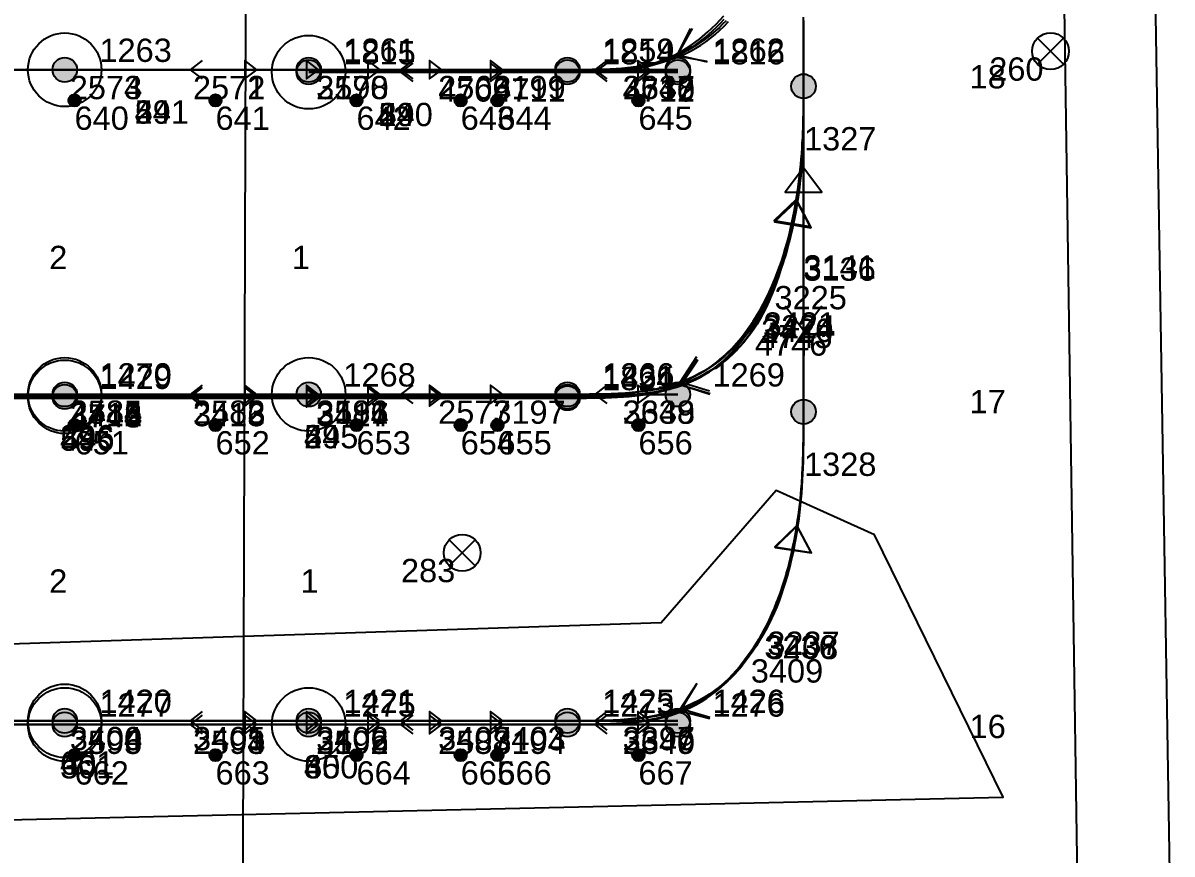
# Model space of a CAD drawing. Header units: millimetres. Extents: x 1508 to 209369, y 3688 to 146097.
# Drawn here: x 175276 to 184650, y 16658 to 23438 of the extents above; entities that cross this region are included whole.
import ezdxf

# ---------------------------------------------------------------- set-up
doc = ezdxf.new("R2010")
doc.units = ezdxf.units.MM
for name, color, linetype, true_color in [('Ndc8_Activity_DuiGao_Erceng', 1, 'Continuous', 0xff0000), ('Ndc8_Activity_DuiGao_ErcengID', 1, 'Continuous', 0xff0000), ('Ndc8_Activity_DuiGao_Sanceng', 1, 'Continuous', 0xff0000), ('Ndc8_Activity_DuiGao_SancengID', 1, 'Continuous', 0xff0000), ('Ndc8_Activity_DuiGao_Yiceng', 1, 'Continuous', 0xff0000), ('Ndc8_Activity_DuiGao_YicengID', 1, 'Continuous', 0xff0000), ('Ndc8_Cluster', 7, 'Continuous', 0x808000), ('Ndc8_Point', 7, 'Continuous', 0x000080), ('Ndc8_PointID', 7, 'Continuous', 0x000080), ('Ndc8_Reflector', 7, 'Continuous', 0x008000), ('Ndc8_ReflectorID', 7, 'Continuous', 0x008000), ('Ndc8_SD2_Bwd_AutoLoadEnabled', 7, 'Continuous', 0x0080c0), ('Ndc8_SD2_Bwd_AutoLoadEnabledID', 7, 'Continuous', 0x0080c0), ('Ndc8_SD2_Bwd_LoadOperation', 5, 'Continuous', 0x0000ff), ('Ndc8_SD2_Bwd_LoadOperationID', 5, 'Continuous', 0x0000ff), ('Ndc8_SD2_Bwd_NoForkAutoAdjust', 5, 'Continuous', 0x0000ff), ('Ndc8_SD2_Bwd_NoForkAutoAdjustID', 5, 'Continuous', 0x0000ff), ('Ndc8_SD2_Forward', 5, 'Continuous', 0x0000ff), ('Ndc8_SD2_ForwardID', 5, 'Continuous', 0x0000ff), ('Ndc8_SD2_Fwd_NoForkAutoAdjust', 5, 'Continuous', 0x0000ff), ('Ndc8_SD2_Fwd_NoForkAutoAdjustID', 5, 'Continuous', 0x0000ff), ('Ndc8_SD2_JiangCha', 5, 'Continuous', 0x0000ff), ('Ndc8_SD2_JiangChaID', 5, 'Continuous', 0x0000ff), ('Ndc8_SD2_Reverse', 5, 'Continuous', 0x0000ff), ('Ndc8_SD2_ReverseID', 5, 'Continuous', 0x0000ff), ('Ndc8_Spot', 1, 'Continuous', 0xff0000), ('Ndc8_SpotID', 1, 'Continuous', 0xff0000), ('Ndc8_Text', 7, 'Continuous', 0x000000)]:
    doc.layers.add(name, color=color, linetype=linetype, true_color=true_color)
doc.styles.add('Ndc8Style', font='arial.ttf', dxfattribs={"height": 0.2})

msp = doc.modelspace()

# ---------------------------------------------------------------- hatches: boundary and pattern name
at = {"layer": 'Ndc8_Point'}
h = msp.add_hatch(color=256, dxfattribs=at)
edge = h.paths.add_edge_path(flags=0)
edge.add_arc((175617, 23056), 100, 0, 360)
h = msp.add_hatch(color=256, dxfattribs=at)
edge = h.paths.add_edge_path(flags=0)
edge.add_arc((177607, 23056), 100, 0, 360)
h = msp.add_hatch(color=256, dxfattribs=at)
edge = h.paths.add_edge_path(flags=0)
edge.add_arc((179718, 23056), 100, 0, 360)
h = msp.add_hatch(color=256, dxfattribs=at)
edge = h.paths.add_edge_path(flags=0)
edge.add_arc((180618, 23056), 100, 0, 360)
h = msp.add_hatch(color=256, dxfattribs=at)
edge = h.paths.add_edge_path(flags=0)
edge.add_arc((177607, 23036), 100, 0, 360)
h = msp.add_hatch(color=256, dxfattribs=at)
edge = h.paths.add_edge_path(flags=0)
edge.add_arc((179718, 23036), 100, 0, 360)
h = msp.add_hatch(color=256, dxfattribs=at)
edge = h.paths.add_edge_path(flags=0)
edge.add_arc((180618, 23036), 100, 0, 360)
h = msp.add_hatch(color=256, dxfattribs=at)
edge = h.paths.add_edge_path(flags=0)
edge.add_arc((181644, 22921), 100, 0, 360)
h = msp.add_hatch(color=256, dxfattribs=at)
edge = h.paths.add_edge_path(flags=0)
edge.add_arc((175617, 20408), 100, 0, 360)
h = msp.add_hatch(color=256, dxfattribs=at)
edge = h.paths.add_edge_path(flags=0)
edge.add_arc((175617, 20388), 100, 0, 360)
h = msp.add_hatch(color=256, dxfattribs=at)
edge = h.paths.add_edge_path(flags=0)
edge.add_arc((177607, 20408), 100, 0, 360)
h = msp.add_hatch(color=256, dxfattribs=at)
edge = h.paths.add_edge_path(flags=0)
edge.add_arc((179718, 20408), 100, 0, 360)
h = msp.add_hatch(color=256, dxfattribs=at)
edge = h.paths.add_edge_path(flags=0)
edge.add_arc((179718, 20388), 100, 0, 360)
h = msp.add_hatch(color=256, dxfattribs=at)
edge = h.paths.add_edge_path(flags=0)
edge.add_arc((179718, 20378), 100, 0, 360)
h = msp.add_hatch(color=256, dxfattribs=at)
edge = h.paths.add_edge_path(flags=0)
edge.add_arc((180618, 20408), 100, 0, 360)
h = msp.add_hatch(color=256, dxfattribs=at)
edge = h.paths.add_edge_path(flags=0)
edge.add_arc((181644, 20266), 100, 0, 360)
h = msp.add_hatch(color=256, dxfattribs=at)
edge = h.paths.add_edge_path(flags=0)
edge.add_arc((175617, 17745), 100, 0, 360)
h = msp.add_hatch(color=256, dxfattribs=at)
edge = h.paths.add_edge_path(flags=0)
edge.add_arc((175617, 17715), 100, 0, 360)
h = msp.add_hatch(color=256, dxfattribs=at)
edge = h.paths.add_edge_path(flags=0)
edge.add_arc((177607, 17745), 100, 0, 360)
h = msp.add_hatch(color=256, dxfattribs=at)
edge = h.paths.add_edge_path(flags=0)
edge.add_arc((177607, 17715), 100, 0, 360)
h = msp.add_hatch(color=256, dxfattribs=at)
edge = h.paths.add_edge_path(flags=0)
edge.add_arc((179718, 17745), 100, 0, 360)
h = msp.add_hatch(color=256, dxfattribs=at)
edge = h.paths.add_edge_path(flags=0)
edge.add_arc((179718, 17715), 100, 0, 360)
h = msp.add_hatch(color=256, dxfattribs=at)
edge = h.paths.add_edge_path(flags=0)
edge.add_arc((180618, 17745), 100, 0, 360)
h = msp.add_hatch(color=256, dxfattribs=at)
edge = h.paths.add_edge_path(flags=0)
edge.add_arc((180618, 17715), 100, 0, 360)
at = {"layer": 'Ndc8_Spot'}
h = msp.add_hatch(color=256, dxfattribs=at)
edge = h.paths.add_edge_path(flags=0)
edge.add_arc((175697, 22806), 50, 0, 360)
h = msp.add_hatch(color=256, dxfattribs=at)
edge = h.paths.add_edge_path(flags=0)
edge.add_arc((176847, 22806), 50, 0, 360)
h = msp.add_hatch(color=256, dxfattribs=at)
edge = h.paths.add_edge_path(flags=0)
edge.add_arc((177997, 22806), 50, 0, 360)
h = msp.add_hatch(color=256, dxfattribs=at)
edge = h.paths.add_edge_path(flags=0)
edge.add_arc((178847, 22806), 50, 0, 360)
h = msp.add_hatch(color=256, dxfattribs=at)
edge = h.paths.add_edge_path(flags=0)
edge.add_arc((179147, 22806), 50, 0, 360)
h = msp.add_hatch(color=256, dxfattribs=at)
edge = h.paths.add_edge_path(flags=0)
edge.add_arc((180297, 22806), 50, 0, 360)
h = msp.add_hatch(color=256, dxfattribs=at)
edge = h.paths.add_edge_path(flags=0)
edge.add_arc((175697, 20158), 50, 0, 360)
h = msp.add_hatch(color=256, dxfattribs=at)
edge = h.paths.add_edge_path(flags=0)
edge.add_arc((176847, 20158), 50, 0, 360)
h = msp.add_hatch(color=256, dxfattribs=at)
edge = h.paths.add_edge_path(flags=0)
edge.add_arc((177997, 20158), 50, 0, 360)
h = msp.add_hatch(color=256, dxfattribs=at)
edge = h.paths.add_edge_path(flags=0)
edge.add_arc((178847, 20158), 50, 0, 360)
h = msp.add_hatch(color=256, dxfattribs=at)
edge = h.paths.add_edge_path(flags=0)
edge.add_arc((179147, 20158), 50, 0, 360)
h = msp.add_hatch(color=256, dxfattribs=at)
edge = h.paths.add_edge_path(flags=0)
edge.add_arc((180297, 20158), 50, 0, 360)
h = msp.add_hatch(color=256, dxfattribs=at)
edge = h.paths.add_edge_path(flags=0)
edge.add_arc((175697, 17465), 50, 0, 360)
h = msp.add_hatch(color=256, dxfattribs=at)
edge = h.paths.add_edge_path(flags=0)
edge.add_arc((176847, 17465), 50, 0, 360)
h = msp.add_hatch(color=256, dxfattribs=at)
edge = h.paths.add_edge_path(flags=0)
edge.add_arc((177997, 17465), 50, 0, 360)
h = msp.add_hatch(color=256, dxfattribs=at)
edge = h.paths.add_edge_path(flags=0)
edge.add_arc((178847, 17465), 50, 0, 360)
h = msp.add_hatch(color=256, dxfattribs=at)
edge = h.paths.add_edge_path(flags=0)
edge.add_arc((179147, 17465), 50, 0, 360)
h = msp.add_hatch(color=256, dxfattribs=at)
edge = h.paths.add_edge_path(flags=0)
edge.add_arc((180297, 17465), 50, 0, 360)

# ---------------------------------------------------------------- linework, layer by layer
at = {"layer": 'Ndc8_Activity_DuiGao_Erceng'}
for centre in [(175617, 23056), (177607, 23036), (175617, 20388), (177607, 20408), (175617, 17745), (177607, 17715)]:
    msp.add_circle(centre, 300, dxfattribs=at)
at = {"layer": 'Ndc8_Activity_DuiGao_Sanceng'}
for centre in [(175617, 23056), (177607, 23036), (175617, 20388), (177607, 20408), (175617, 17745), (177607, 17715)]:
    msp.add_circle(centre, 300, dxfattribs=at)
at = {"layer": 'Ndc8_Activity_DuiGao_Yiceng'}
for centre in [(175617, 23056), (177607, 23036), (175617, 20408), (177607, 20408), (175617, 17715), (177607, 17715)]:
    msp.add_circle(centre, 300, dxfattribs=at)
at = {"layer": 'Ndc8_Cluster'}
for points in [[(168672, 56469), (168582, 15163), (184650, 15345), (183955, 57935), (181238, 59038), (177537, 58539)], [(167605, 58247), (167760, 57974), (177198, 55483), (177066, 15865), (183886, 15903), (183257, 58207), (177761, 58246)], [(168932, 18167), (168932, 16796), (183272, 17122), (182222, 19261), (181422, 19623), (180483, 18544)]]:
    msp.add_lwpolyline(points, close=True, dxfattribs=at)
at = {"layer": 'Ndc8_Point'}
for centre in [(175617, 23056), (177607, 23056), (179718, 23056), (180618, 23056), (177607, 23036), (179718, 23036), (180618, 23036), (181644, 22921), (175617, 20408), (175617, 20388), (177607, 20408), (179718, 20408), (179718, 20388), (179718, 20378), (180618, 20408), (181644, 20266), (175617, 17745), (175617, 17715), (177607, 17745), (177607, 17715), (179718, 17745), (179718, 17715), (180618, 17745), (180618, 17715)]:
    msp.add_circle(centre, 100, dxfattribs=at)
at = {"layer": 'Ndc8_Reflector'}
for p, q in [((183765, 23313), (183553, 23101)), ((183553, 23313), (183765, 23101)), ((178966, 19222), (178754, 19010)), ((178754, 19222), (178966, 19010))]:
    msp.add_line(p, q, dxfattribs=at)
for centre in [(183659, 23207), (178860, 19116)]:
    msp.add_circle(centre, 150, dxfattribs=at)
at = {"layer": 'Ndc8_SD2_Bwd_AutoLoadEnabled'}
for points in [[(180995, 23465), (180964, 23433), (180932, 23402), (180900, 23373), (180868, 23344), (180836, 23317), (180836, 23317), (180804, 23292), (180772, 23267), (180739, 23244), (180707, 23223), (180674, 23202), (180641, 23183), (180607, 23165), (180573, 23149), (180538, 23134), (180502, 23119), (180465, 23107), (180428, 23095), (180390, 23085), (180350, 23076), (180350, 23076), (180310, 23068), (180268, 23061), (180226, 23055), (180182, 23050), (180138, 23047), (180093, 23043), (180048, 23041), (180002, 23039), (179955, 23038), (179908, 23037), (179861, 23036), (179813, 23036), (179766, 23036), (179718, 23036)], [(181013, 23456), (180984, 23427), (180955, 23399), (180925, 23373), (180894, 23347), (180894, 23347), (180863, 23322), (180831, 23298), (180798, 23275), (180765, 23254), (180731, 23233), (180697, 23213), (180661, 23195), (180625, 23178), (180588, 23161), (180550, 23146), (180511, 23133), (180471, 23120), (180430, 23109), (180388, 23099), (180388, 23099), (180344, 23091), (180300, 23083), (180255, 23077), (180209, 23072), (180162, 23067), (180115, 23064), (180066, 23061), (180018, 23059), (179968, 23058), (179919, 23057), (179869, 23056), (179819, 23056), (179768, 23056), (179718, 23056)], [(180857, 23124), (180611, 23167), (180721, 23392)], [(180860, 23119), (180616, 23174), (180738, 23392)], [(181644, 22921), (181644, 22868), (181644, 22816), (181644, 22763), (181643, 22710), (181643, 22658), (181642, 22605), (181641, 22552), (181639, 22499), (181637, 22446), (181635, 22393), (181632, 22340), (181628, 22286), (181624, 22233), (181619, 22179), (181619, 22179), (181613, 22125), (181607, 22071), (181600, 22017), (181592, 21964), (181583, 21910), (181573, 21856), (181562, 21802), (181551, 21749), (181538, 21696), (181525, 21644), (181511, 21591), (181496, 21540), (181479, 21488), (181462, 21438), (181462, 21438), (181444, 21388), (181425, 21338), (181405, 21290), (181383, 21242), (181361, 21195), (181337, 21149), (181313, 21104), (181287, 21060), (181260, 21017), (181232, 20975), (181203, 20934), (181172, 20895), (181141, 20857), (181108, 20820), (181108, 20820), (181073, 20785), (181038, 20751), (181001, 20719), (180963, 20688), (180924, 20658), (180884, 20631), (180842, 20604), (180799, 20580), (180755, 20557), (180709, 20536), (180662, 20516), (180614, 20499), (180565, 20483), (180515, 20469), (180515, 20469), (180463, 20457), (180410, 20446), (180356, 20438), (180301, 20430), (180245, 20424), (180189, 20419), (180131, 20416), (180074, 20413), (180015, 20411), (179956, 20409), (179897, 20409), (179837, 20408), (179778, 20408), (179718, 20408)], [(181644, 22921), (181644, 22880), (181644, 22839), (181644, 22798), (181644, 22757), (181643, 22715), (181643, 22674), (181642, 22632), (181641, 22591), (181640, 22549), (181639, 22506), (181637, 22464), (181635, 22421), (181633, 22377), (181630, 22334), (181630, 22334), (181627, 22290), (181623, 22245), (181619, 22201), (181614, 22156), (181609, 22110), (181603, 22065), (181597, 22019), (181590, 21973), (181582, 21927), (181574, 21881), (181565, 21835), (181556, 21789), (181546, 21742), (181535, 21696), (181535, 21696), (181523, 21650), (181511, 21604), (181498, 21558), (181484, 21512), (181469, 21467), (181454, 21421), (181437, 21377), (181420, 21332), (181402, 21288), (181383, 21244), (181363, 21201), (181342, 21159), (181320, 21117), (181298, 21075), (181298, 21075), (181274, 21034), (181249, 20995), (181223, 20955), (181197, 20917), (181169, 20880), (181141, 20844), (181112, 20809), (181082, 20775), (181051, 20743), (181019, 20712), (180987, 20682), (180954, 20654), (180920, 20628), (180886, 20604), (180886, 20604), (180851, 20581), (180815, 20559), (180778, 20540), (180741, 20522), (180704, 20506), (180666, 20491), (180627, 20477), (180588, 20465), (180548, 20454), (180508, 20444), (180467, 20435), (180426, 20427), (180384, 20420), (180342, 20414), (180342, 20414), (180299, 20409), (180256, 20404), (180212, 20401), (180168, 20398), (180124, 20395), (180080, 20393), (180035, 20391), (179990, 20390), (179945, 20389), (179900, 20389), (179855, 20388), (179809, 20388), (179764, 20388), (179718, 20388)], [(181644, 22921), (181644, 22880), (181644, 22839), (181644, 22798), (181644, 22758), (181644, 22717), (181643, 22676), (181643, 22635), (181642, 22595), (181641, 22554), (181640, 22513), (181639, 22473), (181637, 22432), (181635, 22392), (181633, 22352), (181633, 22352), (181631, 22311), (181628, 22271), (181625, 22231), (181621, 22190), (181616, 22149), (181612, 22107), (181606, 22065), (181600, 22023), (181593, 21979), (181586, 21935), (181577, 21889), (181568, 21843), (181558, 21795), (181547, 21746), (181547, 21746), (181535, 21695), (181522, 21643), (181508, 21590), (181493, 21537), (181477, 21483), (181460, 21429), (181443, 21376), (181424, 21322), (181404, 21270), (181383, 21218), (181361, 21167), (181339, 21118), (181315, 21071), (181290, 21025), (181290, 21025), (181265, 20982), (181238, 20941), (181210, 20901), (181182, 20864), (181153, 20829), (181123, 20796), (181092, 20764), (181061, 20735), (181029, 20707), (180997, 20680), (180964, 20655), (180930, 20631), (180896, 20609), (180861, 20588), (180861, 20588), (180826, 20568), (180791, 20549), (180755, 20531), (180719, 20515), (180683, 20499), (180646, 20485), (180608, 20472), (180570, 20460), (180532, 20448), (180493, 20438), (180453, 20429), (180413, 20420), (180373, 20413), (180332, 20406), (180332, 20406), (180290, 20401), (180248, 20396), (180206, 20392), (180163, 20388), (180120, 20386), (180076, 20383), (180032, 20382), (179987, 20380), (179943, 20379), (179898, 20379), (179853, 20378), (179808, 20378), (179763, 20378), (179718, 20378)], [(180876, 20435), (180637, 20507), (180773, 20717)], [(180880, 20406), (180642, 20482), (180782, 20689)], [(180882, 20412), (180643, 20484), (180779, 20694)], [(181644, 20266), (181644, 20229), (181644, 20193), (181644, 20156), (181644, 20120), (181643, 20083), (181643, 20045), (181642, 20008), (181642, 19970), (181641, 19932), (181639, 19894), (181638, 19855), (181636, 19815), (181634, 19775), (181632, 19735), (181632, 19735), (181629, 19693), (181625, 19652), (181622, 19609), (181617, 19566), (181613, 19523), (181608, 19479), (181602, 19435), (181596, 19391), (181589, 19346), (181582, 19301), (181574, 19255), (181565, 19210), (181556, 19164), (181546, 19119), (181546, 19119), (181535, 19073), (181524, 19027), (181512, 18981), (181499, 18935), (181485, 18890), (181471, 18844), (181455, 18799), (181439, 18754), (181422, 18709), (181404, 18665), (181386, 18622), (181366, 18578), (181346, 18536), (181324, 18494), (181324, 18494), (181302, 18452), (181279, 18412), (181254, 18372), (181229, 18333), (181203, 18295), (181177, 18258), (181149, 18222), (181121, 18186), (181091, 18152), (181062, 18119), (181031, 18088), (180999, 18057), (180967, 18028), (180935, 18001), (180935, 18001), (180901, 17974), (180867, 17949), (180832, 17926), (180797, 17904), (180761, 17883), (180724, 17863), (180686, 17845), (180647, 17829), (180608, 17813), (180568, 17799), (180527, 17786), (180485, 17774), (180442, 17764), (180398, 17755), (180398, 17755), (180354, 17747), (180308, 17740), (180262, 17734), (180215, 17730), (180167, 17726), (180119, 17722), (180070, 17720), (180020, 17718), (179971, 17717), (179920, 17716), (179870, 17715), (179819, 17715), (179769, 17715), (179718, 17715)], [(181644, 20266), (181644, 20215), (181644, 20165), (181644, 20114), (181643, 20064), (181643, 20013), (181642, 19962), (181641, 19912), (181640, 19861), (181638, 19810), (181636, 19758), (181633, 19707), (181630, 19655), (181626, 19603), (181622, 19552), (181622, 19552), (181617, 19499), (181611, 19447), (181605, 19394), (181597, 19342), (181590, 19289), (181581, 19237), (181571, 19184), (181561, 19132), (181549, 19080), (181537, 19028), (181524, 18976), (181510, 18925), (181495, 18874), (181479, 18824), (181479, 18824), (181462, 18774), (181444, 18724), (181425, 18675), (181404, 18627), (181383, 18580), (181361, 18533), (181337, 18488), (181312, 18443), (181286, 18399), (181259, 18356), (181231, 18314), (181201, 18273), (181171, 18233), (181138, 18195), (181138, 18195), (181105, 18157), (181070, 18121), (181034, 18087), (180997, 18054), (180958, 18022), (180918, 17992), (180877, 17963), (180834, 17936), (180789, 17911), (180744, 17888), (180697, 17866), (180648, 17846), (180598, 17829), (180547, 17813), (180547, 17813), (180494, 17800), (180439, 17788), (180384, 17778), (180327, 17770), (180269, 17763), (180210, 17758), (180150, 17754), (180090, 17750), (180029, 17748), (179967, 17747), (179905, 17746), (179843, 17745), (179781, 17745), (179718, 17745)], [(180880, 17761), (180638, 17825), (180767, 18039)], [(180880, 17772), (180640, 17843), (180776, 18053)]]:
    msp.add_lwpolyline(points, dxfattribs=at)
at = {"layer": 'Ndc8_SD2_Bwd_LoadOperation'}
for points in [[(176742, 22981), (176642, 23056), (176742, 23131)], [(178460, 22981), (178360, 23056), (178460, 23131)], [(178460, 22961), (178360, 23036), (178460, 23111)], [(179718, 23056), (169587, 23056)], [(179718, 23056), (171597, 23056)], [(179718, 23056), (173607, 23056)], [(179718, 23056), (175617, 23056)], [(180618, 23056), (177607, 23056)], [(180618, 23036), (177607, 23036)], [(176742, 20333), (176642, 20408), (176742, 20483)], [(176742, 20313), (176642, 20388), (176742, 20463)], [(178460, 20333), (178360, 20408), (178460, 20483)], [(179718, 20408), (169587, 20408)], [(179718, 20388), (169587, 20388)], [(179718, 20408), (171597, 20408)], [(179718, 20388), (171597, 20388)], [(179718, 20378), (171597, 20378)], [(179718, 20408), (173607, 20408)], [(179718, 20388), (173607, 20388)], [(179718, 20408), (175617, 20408)], [(179718, 20388), (175617, 20388)], [(180618, 20408), (177607, 20408)], [(176742, 17670), (176642, 17745), (176742, 17820)], [(178460, 17670), (178360, 17745), (178460, 17820)], [(179718, 17745), (169587, 17745)], [(179718, 17745), (171597, 17745)], [(179718, 17745), (173607, 17745)], [(179718, 17745), (175617, 17745)], [(176742, 17640), (176642, 17715), (176742, 17790)], [(180618, 17745), (177607, 17745)], [(178460, 17640), (178360, 17715), (178460, 17790)], [(179718, 17715), (169587, 17715)], [(179718, 17715), (171597, 17715)], [(179718, 17715), (173607, 17715)], [(179718, 17715), (175617, 17715)], [(180618, 17715), (177607, 17715)]]:
    msp.add_lwpolyline(points, dxfattribs=at)
at = {"layer": 'Ndc8_SD2_Bwd_NoForkAutoAdjust'}
for points in [[(180043, 22981), (179943, 23056), (180043, 23131)], [(180043, 22961), (179943, 23036), (180043, 23111)], [(180618, 23056), (179718, 23056)], [(180618, 23036), (179718, 23036)], [(180043, 20333), (179943, 20408), (180043, 20483)], [(180618, 20408), (179718, 20408)], [(180043, 17670), (179943, 17745), (180043, 17820)], [(180618, 17745), (179718, 17745)], [(180043, 17640), (179943, 17715), (180043, 17790)], [(180618, 17715), (179718, 17715)]]:
    msp.add_lwpolyline(points, dxfattribs=at)
at = {"layer": 'Ndc8_SD2_Forward'}
for points in [[(181644, 22921), (181644, 22984), (181644, 23046), (181644, 23109), (181644, 23172), (181644, 23235), (181644, 23297), (181644, 23360), (181644, 23423), (181644, 23485)], [(181644, 20266), (181644, 20329), (181644, 20392), (181644, 20456), (181644, 20519), (181644, 20582), (181644, 20645), (181644, 20708), (181644, 20772), (181644, 20835), (181644, 20898), (181644, 20961), (181644, 21025), (181644, 21088), (181644, 21151), (181644, 21151), (181644, 21214), (181644, 21277), (181644, 21341), (181644, 21404), (181644, 21467), (181644, 21530), (181644, 21593), (181644, 21657), (181644, 21720), (181644, 21783), (181644, 21846), (181644, 21910), (181644, 21973), (181644, 22036), (181644, 22036), (181644, 22099), (181644, 22162), (181644, 22226), (181644, 22289), (181644, 22352), (181644, 22415), (181644, 22478), (181644, 22542), (181644, 22605), (181644, 22668), (181644, 22731), (181644, 22795), (181644, 22858), (181644, 22921)], [(181644, 22257), (181494, 22057), (181794, 22057), (181644, 22257)]]:
    msp.add_lwpolyline(points, dxfattribs=at)
at = {"layer": 'Ndc8_SD2_Fwd_NoForkAutoAdjust'}
for points in [[(177185, 23056), (177085, 23131), (177085, 22981), (177185, 23056)], [(177688, 23056), (177588, 23131), (177588, 22981), (177688, 23056)], [(178190, 23056), (178090, 23131), (178090, 22981), (178190, 23056)], [(178693, 23056), (178593, 23131), (178593, 22981), (178693, 23056)], [(179190, 23056), (179090, 23131), (179090, 22981), (179190, 23056)], [(179190, 23036), (179090, 23111), (179090, 22961), (179190, 23036)], [(180393, 23056), (180293, 23131), (180293, 22981), (180393, 23056)], [(180393, 23036), (180293, 23111), (180293, 22961), (180393, 23036)], [(169587, 23056), (179718, 23056)], [(171597, 23056), (179718, 23056)], [(173607, 23056), (179718, 23056)], [(175617, 23056), (179718, 23056)], [(177607, 23056), (179718, 23056)], [(177607, 23036), (179718, 23036)], [(179718, 23056), (180618, 23056)], [(179718, 23036), (180618, 23036)], [(177185, 20408), (177085, 20483), (177085, 20333), (177185, 20408)], [(177185, 20388), (177085, 20463), (177085, 20313), (177185, 20388)], [(177688, 20408), (177588, 20483), (177588, 20333), (177688, 20408)], [(177688, 20388), (177588, 20463), (177588, 20313), (177688, 20388)], [(177688, 20378), (177588, 20453), (177588, 20303), (177688, 20378)], [(178190, 20408), (178090, 20483), (178090, 20333), (178190, 20408)], [(178190, 20388), (178090, 20463), (178090, 20313), (178190, 20388)], [(178693, 20408), (178593, 20483), (178593, 20333), (178693, 20408)], [(178693, 20388), (178593, 20463), (178593, 20313), (178693, 20388)], [(179190, 20408), (179090, 20483), (179090, 20333), (179190, 20408)], [(180393, 20408), (180293, 20483), (180293, 20333), (180393, 20408)], [(169587, 20408), (179718, 20408)], [(169587, 20388), (179718, 20388)], [(171597, 20408), (179718, 20408)], [(171597, 20388), (179718, 20388)], [(171597, 20378), (179718, 20378)], [(173607, 20408), (179718, 20408)], [(173607, 20388), (179718, 20388)], [(175617, 20408), (179718, 20408)], [(175617, 20388), (179718, 20388)], [(177607, 20408), (179718, 20408)], [(179718, 20408), (180618, 20408)], [(177185, 17745), (177085, 17820), (177085, 17670), (177185, 17745)], [(177688, 17745), (177588, 17820), (177588, 17670), (177688, 17745)], [(178190, 17745), (178090, 17820), (178090, 17670), (178190, 17745)], [(178693, 17745), (178593, 17820), (178593, 17670), (178693, 17745)], [(179190, 17745), (179090, 17820), (179090, 17670), (179190, 17745)], [(180393, 17745), (180293, 17820), (180293, 17670), (180393, 17745)], [(169587, 17745), (179718, 17745)], [(171597, 17745), (179718, 17745)], [(173607, 17745), (179718, 17745)], [(175617, 17745), (179718, 17745)], [(177185, 17715), (177085, 17790), (177085, 17640), (177185, 17715)], [(177688, 17715), (177588, 17790), (177588, 17640), (177688, 17715)], [(177607, 17745), (179718, 17745)], [(178190, 17715), (178090, 17790), (178090, 17640), (178190, 17715)], [(178693, 17715), (178593, 17790), (178593, 17640), (178693, 17715)], [(179190, 17715), (179090, 17790), (179090, 17640), (179190, 17715)], [(179718, 17745), (180618, 17745)], [(180393, 17715), (180293, 17790), (180293, 17640), (180393, 17715)], [(169587, 17715), (179718, 17715)], [(171597, 17715), (179718, 17715)], [(173607, 17715), (179718, 17715)], [(175617, 17715), (179718, 17715)], [(177607, 17715), (179718, 17715)], [(179718, 17715), (180618, 17715)]]:
    msp.add_lwpolyline(points, dxfattribs=at)
at = {"layer": 'Ndc8_SD2_JiangCha'}
for points in [[(179718, 23036), (179792, 23036), (179866, 23037), (179939, 23038), (180013, 23041), (180086, 23046), (180159, 23053), (180232, 23064), (180304, 23077), (180376, 23095), (180448, 23117), (180519, 23144), (180589, 23176), (180659, 23214), (180728, 23258), (180728, 23258), (180797, 23309), (180864, 23366), (180930, 23429), (180995, 23497)], [(179718, 23056), (179776, 23056), (179835, 23056), (179893, 23057), (179950, 23057), (180008, 23059), (180065, 23061), (180121, 23064), (180177, 23068), (180232, 23073), (180286, 23079), (180339, 23086), (180391, 23095), (180442, 23106), (180492, 23118), (180492, 23118), (180540, 23132), (180587, 23149), (180633, 23167), (180678, 23187), (180722, 23208), (180764, 23232), (180805, 23258), (180846, 23285), (180885, 23314), (180923, 23345), (180961, 23378), (180997, 23413), (181033, 23450)], [(179718, 20408), (179789, 20408), (179859, 20408), (179930, 20409), (180000, 20410), (180069, 20412), (180137, 20415), (180205, 20420), (180271, 20426), (180337, 20433), (180400, 20443), (180463, 20454), (180524, 20468), (180582, 20484), (180639, 20503), (180639, 20503), (180694, 20525), (180747, 20550), (180797, 20577), (180846, 20606), (180893, 20638), (180938, 20672), (180980, 20709), (181022, 20746), (181061, 20786), (181098, 20827), (181134, 20870), (181168, 20913), (181201, 20958), (181232, 21004), (181232, 21004), (181261, 21050), (181289, 21097), (181315, 21145), (181340, 21194), (181364, 21243), (181386, 21292), (181407, 21342), (181427, 21392), (181446, 21442), (181463, 21493), (181480, 21544), (181495, 21595), (181510, 21646), (181523, 21697), (181523, 21697), (181535, 21748), (181547, 21799), (181558, 21849), (181568, 21899), (181577, 21949), (181585, 21999), (181593, 22048), (181600, 22097), (181606, 22145), (181612, 22192), (181617, 22239), (181621, 22285), (181625, 22330), (181629, 22374), (181629, 22374), (181632, 22417), (181634, 22459), (181637, 22501), (181638, 22541), (181640, 22581), (181641, 22621), (181642, 22660), (181643, 22698), (181643, 22736), (181644, 22773), (181644, 22810), (181644, 22847), (181644, 22884), (181644, 22921)], [(179718, 20388), (179765, 20388), (179811, 20388), (179858, 20388), (179904, 20389), (179950, 20389), (179996, 20390), (180042, 20391), (180088, 20393), (180133, 20395), (180179, 20398), (180223, 20401), (180268, 20405), (180312, 20410), (180356, 20415), (180356, 20415), (180399, 20421), (180442, 20429), (180484, 20437), (180526, 20446), (180568, 20456), (180608, 20468), (180649, 20481), (180688, 20496), (180727, 20512), (180765, 20529), (180803, 20549), (180840, 20570), (180876, 20592), (180912, 20617), (180912, 20617), (180947, 20644), (180980, 20673), (181014, 20704), (181046, 20736), (181077, 20770), (181108, 20805), (181138, 20842), (181166, 20879), (181194, 20919), (181221, 20959), (181247, 20999), (181272, 21041), (181296, 21084), (181319, 21127), (181319, 21127), (181341, 21170), (181362, 21214), (181382, 21258), (181401, 21302), (181419, 21347), (181437, 21392), (181453, 21437), (181468, 21483), (181483, 21529), (181497, 21574), (181510, 21620), (181522, 21666), (181533, 21712), (181544, 21758), (181544, 21758), (181554, 21803), (181564, 21849), (181572, 21894), (181580, 21940), (181588, 21985), (181595, 22029), (181601, 22074), (181607, 22118), (181612, 22162), (181617, 22206), (181621, 22249), (181625, 22292), (181628, 22334), (181631, 22376), (181631, 22376), (181634, 22417), (181636, 22457), (181638, 22498), (181639, 22537), (181641, 22577), (181642, 22616), (181642, 22655), (181643, 22693), (181643, 22732), (181644, 22770), (181644, 22808), (181644, 22846), (181644, 22883), (181644, 22921)], [(179718, 20378), (179770, 20378), (179822, 20378), (179874, 20378), (179925, 20379), (179977, 20380), (180027, 20381), (180077, 20382), (180126, 20385), (180175, 20388), (180222, 20391), (180268, 20395), (180313, 20401), (180357, 20407), (180400, 20414), (180400, 20414), (180441, 20422), (180481, 20431), (180519, 20442), (180556, 20453), (180591, 20464), (180625, 20476), (180658, 20489), (180690, 20502), (180720, 20515), (180748, 20529), (180776, 20542), (180802, 20556), (180827, 20569), (180851, 20582), (180851, 20582), (180874, 20595), (180895, 20607), (180916, 20620), (180936, 20632), (180955, 20645), (180973, 20658), (180991, 20671), (181009, 20685), (181026, 20699), (181044, 20715), (181061, 20731), (181078, 20748), (181096, 20767), (181114, 20787), (181114, 20787), (181132, 20808), (181151, 20831), (181170, 20855), (181189, 20880), (181208, 20907), (181227, 20935), (181247, 20964), (181266, 20995), (181285, 21026), (181303, 21059), (181322, 21092), (181339, 21127), (181357, 21162), (181373, 21198), (181373, 21198), (181390, 21235), (181405, 21273), (181420, 21312), (181434, 21351), (181447, 21391), (181460, 21431), (181473, 21472), (181484, 21513), (181496, 21554), (181507, 21596), (181517, 21637), (181527, 21679), (181536, 21721), (181545, 21763), (181545, 21763), (181554, 21804), (181562, 21846), (181570, 21887), (181578, 21928), (181585, 21970), (181591, 22011), (181598, 22052), (181603, 22093), (181609, 22134), (181614, 22175), (181618, 22216), (181623, 22257), (181626, 22298), (181630, 22339), (181630, 22339), (181633, 22381), (181635, 22422), (181637, 22463), (181639, 22505), (181640, 22546), (181641, 22588), (181642, 22629), (181643, 22671), (181643, 22713), (181644, 22754), (181644, 22796), (181644, 22838), (181644, 22879), (181644, 22921)], [(181585, 21999), (181405, 21826), (181701, 21778), (181585, 21999)], [(181588, 21988), (181408, 21815), (181704, 21767), (181588, 21988)], [(181589, 21991), (181410, 21817), (181706, 21770), (181589, 21991)], [(179718, 17715), (179782, 17715), (179847, 17715), (179911, 17716), (179975, 17717), (180038, 17718), (180101, 17721), (180163, 17725), (180224, 17729), (180284, 17735), (180343, 17743), (180401, 17752), (180457, 17763), (180513, 17776), (180566, 17792), (180566, 17792), (180618, 17809), (180668, 17829), (180717, 17851), (180764, 17875), (180810, 17901), (180854, 17929), (180896, 17959), (180937, 17990), (180976, 18024), (181015, 18058), (181051, 18095), (181087, 18132), (181121, 18172), (181154, 18212), (181154, 18212), (181185, 18253), (181215, 18296), (181244, 18339), (181272, 18384), (181299, 18430), (181324, 18476), (181348, 18523), (181371, 18571), (181393, 18619), (181414, 18669), (181434, 18718), (181452, 18769), (181470, 18819), (181487, 18870), (181487, 18870), (181502, 18921), (181517, 18973), (181530, 19025), (181543, 19077), (181554, 19129), (181565, 19181), (181575, 19233), (181584, 19285), (181593, 19337), (181600, 19388), (181607, 19440), (181613, 19491), (181619, 19542), (181623, 19592), (181623, 19592), (181627, 19642), (181631, 19692), (181634, 19741), (181636, 19790), (181639, 19838), (181640, 19887), (181641, 19935), (181642, 19982), (181643, 20030), (181644, 20077), (181644, 20125), (181644, 20172), (181644, 20219), (181644, 20266)], [(179718, 17745), (179753, 17745), (179788, 17745), (179824, 17745), (179859, 17745), (179894, 17746), (179929, 17746), (179964, 17747), (179999, 17747), (180034, 17748), (180069, 17749), (180104, 17751), (180139, 17753), (180173, 17755), (180208, 17757), (180208, 17757), (180243, 17760), (180277, 17763), (180311, 17767), (180345, 17771), (180379, 17776), (180413, 17781), (180446, 17787), (180479, 17793), (180512, 17800), (180544, 17808), (180576, 17816), (180608, 17825), (180639, 17835), (180669, 17846), (180669, 17846), (180699, 17857), (180729, 17869), (180758, 17882), (180786, 17896), (180815, 17911), (180842, 17927), (180870, 17944), (180897, 17962), (180923, 17981), (180949, 18001), (180975, 18022), (181000, 18044), (181025, 18068), (181050, 18092), (181050, 18092), (181075, 18118), (181099, 18145), (181123, 18173), (181146, 18203), (181169, 18233), (181192, 18264), (181214, 18297), (181235, 18330), (181257, 18364), (181277, 18399), (181298, 18434), (181317, 18471), (181336, 18508), (181355, 18546), (181355, 18546), (181373, 18584), (181390, 18623), (181407, 18663), (181423, 18703), (181438, 18743), (181453, 18784), (181467, 18825), (181481, 18867), (181494, 18909), (181506, 18951), (181518, 18994), (181529, 19037), (181539, 19079), (181549, 19123), (181549, 19123), (181558, 19166), (181567, 19209), (181575, 19252), (181583, 19295), (181590, 19339), (181596, 19382), (181602, 19425), (181608, 19468), (181613, 19510), (181618, 19553), (181622, 19595), (181625, 19637), (181629, 19678), (181632, 19720), (181632, 19720), (181634, 19760), (181636, 19801), (181638, 19841), (181639, 19880), (181641, 19920), (181642, 19959), (181642, 19998), (181643, 20037), (181643, 20075), (181644, 20113), (181644, 20152), (181644, 20190), (181644, 20228), (181644, 20266)], [(181590, 19338), (181411, 19164), (181707, 19117), (181590, 19338)], [(181592, 19335), (181413, 19160), (181710, 19115), (181592, 19335)]]:
    msp.add_lwpolyline(points, dxfattribs=at)
at = {"layer": 'Ndc8_SD2_Reverse'}
for points in [[(181644, 23458), (181644, 23418), (181644, 23380), (181644, 23380), (181644, 23342), (181644, 23306), (181644, 23270), (181644, 23236), (181644, 23202), (181644, 23169), (181644, 23137), (181644, 23105), (181644, 23073), (181644, 23042), (181644, 23012), (181644, 22981), (181644, 22951), (181644, 22921)], [(181644, 22921), (181644, 22887), (181644, 22852), (181644, 22817), (181644, 22782), (181644, 22746), (181644, 22710), (181644, 22672), (181644, 22634), (181644, 22595), (181644, 22554), (181644, 22512), (181644, 22468), (181644, 22423), (181644, 22376), (181644, 22376), (181644, 22326), (181644, 22275), (181644, 22223), (181644, 22169), (181644, 22113), (181644, 22056), (181644, 21998), (181643, 21939), (181643, 21880), (181643, 21820), (181643, 21759), (181643, 21698), (181643, 21636), (181643, 21575), (181643, 21575), (181643, 21514), (181643, 21452), (181643, 21392), (181643, 21331), (181643, 21272), (181643, 21213), (181644, 21155), (181644, 21098), (181644, 21043), (181644, 20988), (181644, 20935), (181644, 20884), (181644, 20835), (181644, 20787), (181644, 20787), (181644, 20741), (181644, 20698), (181644, 20656), (181644, 20615), (181644, 20576), (181644, 20538), (181644, 20502), (181644, 20466), (181644, 20432), (181644, 20398), (181644, 20364), (181644, 20331), (181644, 20299), (181644, 20266)], [(181794, 21128), (181644, 20928), (181494, 21128)]]:
    msp.add_lwpolyline(points, dxfattribs=at)
at = {"layer": 'Ndc8_Spot'}
for centre in [(175697, 22806), (176847, 22806), (177997, 22806), (178847, 22806), (179147, 22806), (180297, 22806), (175697, 20158), (176847, 20158), (177997, 20158), (178847, 20158), (179147, 20158), (180297, 20158), (175697, 17465), (176847, 17465), (177997, 17465), (178847, 17465), (179147, 17465), (180297, 17465)]:
    msp.add_circle(centre, 50, dxfattribs=at)

# ---------------------------------------------------------------- texts
at = {"layer": 'Ndc8_Activity_DuiGao_ErcengID', "style": 'Ndc8Style'}
for s, p in [('441', (176187, 22616)), ('440', (178177, 22596)), ('445', (177569, 19968)), ('446', (175579, 19948)), ('451', (175579, 17305)), ('450', (177569, 17275))]:
    msp.add_text(s, height=190, dxfattribs=at).set_placement(p)
at = {"layer": 'Ndc8_Activity_DuiGao_SancengID', "style": 'Ndc8Style'}
for s, p in [('591', (176187, 22616)), ('590', (178177, 22596)), ('595', (177569, 19968)), ('596', (175579, 19948)), ('601', (175579, 17305)), ('600', (177569, 17275))]:
    msp.add_text(s, height=190, dxfattribs=at).set_placement(p)
at = {"layer": 'Ndc8_Activity_DuiGao_YicengID', "style": 'Ndc8Style'}
for s, p in [('291', (176187, 22616)), ('290', (178177, 22596)), ('296', (175579, 19968)), ('295', (177569, 19968)), ('301', (175579, 17275)), ('300', (177569, 17275))]:
    msp.add_text(s, height=190, dxfattribs=at).set_placement(p)
at = {"layer": 'Ndc8_PointID', "style": 'Ndc8Style'}
for s, p in [('1263', (175900, 23120)), ('1261', (177890, 23120)), ('1815', (177890, 23100)), ('1259', (180001, 23120)), ('1814', (180001, 23100)), ('1262', (180901, 23120)), ('1816', (180901, 23100)), ('1327', (181648, 22398)), ('1270', (175900, 20472)), ('1429', (175900, 20452)), ('1268', (177890, 20472)), ('1266', (180001, 20472)), ('1431', (180001, 20452)), ('1824', (180001, 20442)), ('1269', (180901, 20472)), ('1328', (181648, 19743)), ('1420', (175900, 17809)), ('1421', (177890, 17809)), ('1425', (180001, 17809)), ('1426', (180901, 17809)), ('1277', (175900, 17779)), ('1275', (177890, 17779)), ('1273', (180001, 17779)), ('1276', (180901, 17779))]:
    msp.add_text(s, height=190, dxfattribs=at).set_placement(p)
at = {"layer": 'Ndc8_ReflectorID', "style": 'Ndc8Style'}
for s, p in [('260', (183159, 22967)), ('283', (178360, 18876))]:
    msp.add_text(s, height=190, dxfattribs=at).set_placement(p)
at = {"layer": 'Ndc8_SD2_Bwd_AutoLoadEnabledID', "style": 'Ndc8Style'}
for s, p in [('3420', (181298, 20835)), ('3224', (181313, 20864)), ('4745', (181290, 20785)), ('3236', (181324, 18254)), ('3408', (181337, 18248))]:
    msp.add_text(s, height=190, dxfattribs=at).set_placement(p)
at = {"layer": 'Ndc8_SD2_Bwd_LoadOperationID', "style": 'Ndc8Style'}
for s, p in [('2573', (175658, 22816)), ('2572', (176663, 22816)), ('3198', (177668, 22816)), ('4711', (179113, 22796)), ('3199', (179113, 22816)), ('2584', (175658, 20168)), ('2583', (176663, 20168)), ('3196', (177668, 20168)), ('3197', (179113, 20168)), ('4743', (175658, 20138)), ('3412', (175658, 20148)), ('3413', (176663, 20148)), ('3414', (177668, 20148)), ('3400', (175658, 17505)), ('2595', (175658, 17475)), ('3401', (176663, 17505)), ('2594', (176663, 17475)), ('3402', (177668, 17505)), ('3195', (177668, 17475)), ('3403', (179113, 17505)), ('3194', (179113, 17475))]:
    msp.add_text(s, height=190, dxfattribs=at).set_placement(p)
at = {"layer": 'Ndc8_SD2_Bwd_NoForkAutoAdjustID', "style": 'Ndc8Style'}
for s, p in [('4712', (180168, 22796)), ('3347', (180168, 22816)), ('3348', (180168, 20168)), ('3397', (180168, 17505)), ('3349', (180168, 17475))]:
    msp.add_text(s, height=190, dxfattribs=at).set_placement(p)
at = {"layer": 'Ndc8_SD2_ForwardID', "style": 'Ndc8Style'}
msp.add_text('3141', height=190, dxfattribs=at).set_placement((181644, 21353))
at = {"layer": 'Ndc8_SD2_Fwd_NoForkAutoAdjustID', "style": 'Ndc8Style'}
for s, p in [('2574', (175658, 22816)), ('2571', (176663, 22816)), ('2570', (177668, 22816)), ('4709', (178663, 22796)), ('2566', (178663, 22816)), ('4710', (180168, 22796)), ('2638', (180168, 22816)), ('2585', (175658, 20168)), ('2582', (176663, 20168)), ('2581', (177668, 20168)), ('2577', (178663, 20168)), ('2639', (180168, 20168)), ('4744', (175658, 20138)), ('3415', (175658, 20148)), ('3416', (176663, 20148)), ('3417', (177668, 20148)), ('3404', (175658, 17505)), ('2596', (175658, 17475)), ('3405', (176663, 17505)), ('2593', (176663, 17475)), ('3406', (177668, 17505)), ('2592', (177668, 17475)), ('3407', (178663, 17505)), ('2588', (178663, 17475)), ('3396', (180168, 17505)), ('2640', (180168, 17475))]:
    msp.add_text(s, height=190, dxfattribs=at).set_placement(p)
at = {"layer": 'Ndc8_SD2_JiangChaID', "style": 'Ndc8Style'}
for s, p in [('3225', (181407, 21102)), ('3421', (181319, 20887)), ('4746', (181247, 20724)), ('3237', (181348, 18283)), ('3409', (181214, 18057))]:
    msp.add_text(s, height=190, dxfattribs=at).set_placement(p)
at = {"layer": 'Ndc8_SD2_ReverseID', "style": 'Ndc8Style'}
msp.add_text('3136', height=190, dxfattribs=at).set_placement((181643, 21335))
at = {"layer": 'Ndc8_SpotID', "style": 'Ndc8Style'}
for s, p in [('640', (175697, 22566)), ('641', (176847, 22566)), ('642', (177997, 22566)), ('643', (178847, 22566)), ('644', (179147, 22566)), ('645', (180297, 22566)), ('651', (175697, 19918)), ('652', (176847, 19918)), ('653', (177997, 19918)), ('654', (178847, 19918)), ('655', (179147, 19918)), ('656', (180297, 19918)), ('662', (175697, 17225)), ('663', (176847, 17225)), ('664', (177997, 17225)), ('665', (178847, 17225)), ('666', (179147, 17225)), ('667', (180297, 17225))]:
    msp.add_text(s, height=190, dxfattribs=at).set_placement(p)
at = {"layer": 'Ndc8_Text', "char_height": 190, "attachment_point": 1, "style": 'Ndc8Style'}
for s, insert, width in [('18', (182999, 23094), 644), ('2', (175490, 21620), 322), ('1', (177470, 21620), 323), ('17', (182999, 20444), 644), ('2', (175490, 18980), 322), ('1', (177540, 18980), 323), ('16', (182999, 17794), 644)]:
    msp.add_mtext(s, dxfattribs=dict(at, insert=insert, width=width))

doc.saveas('drawing.dxf')
